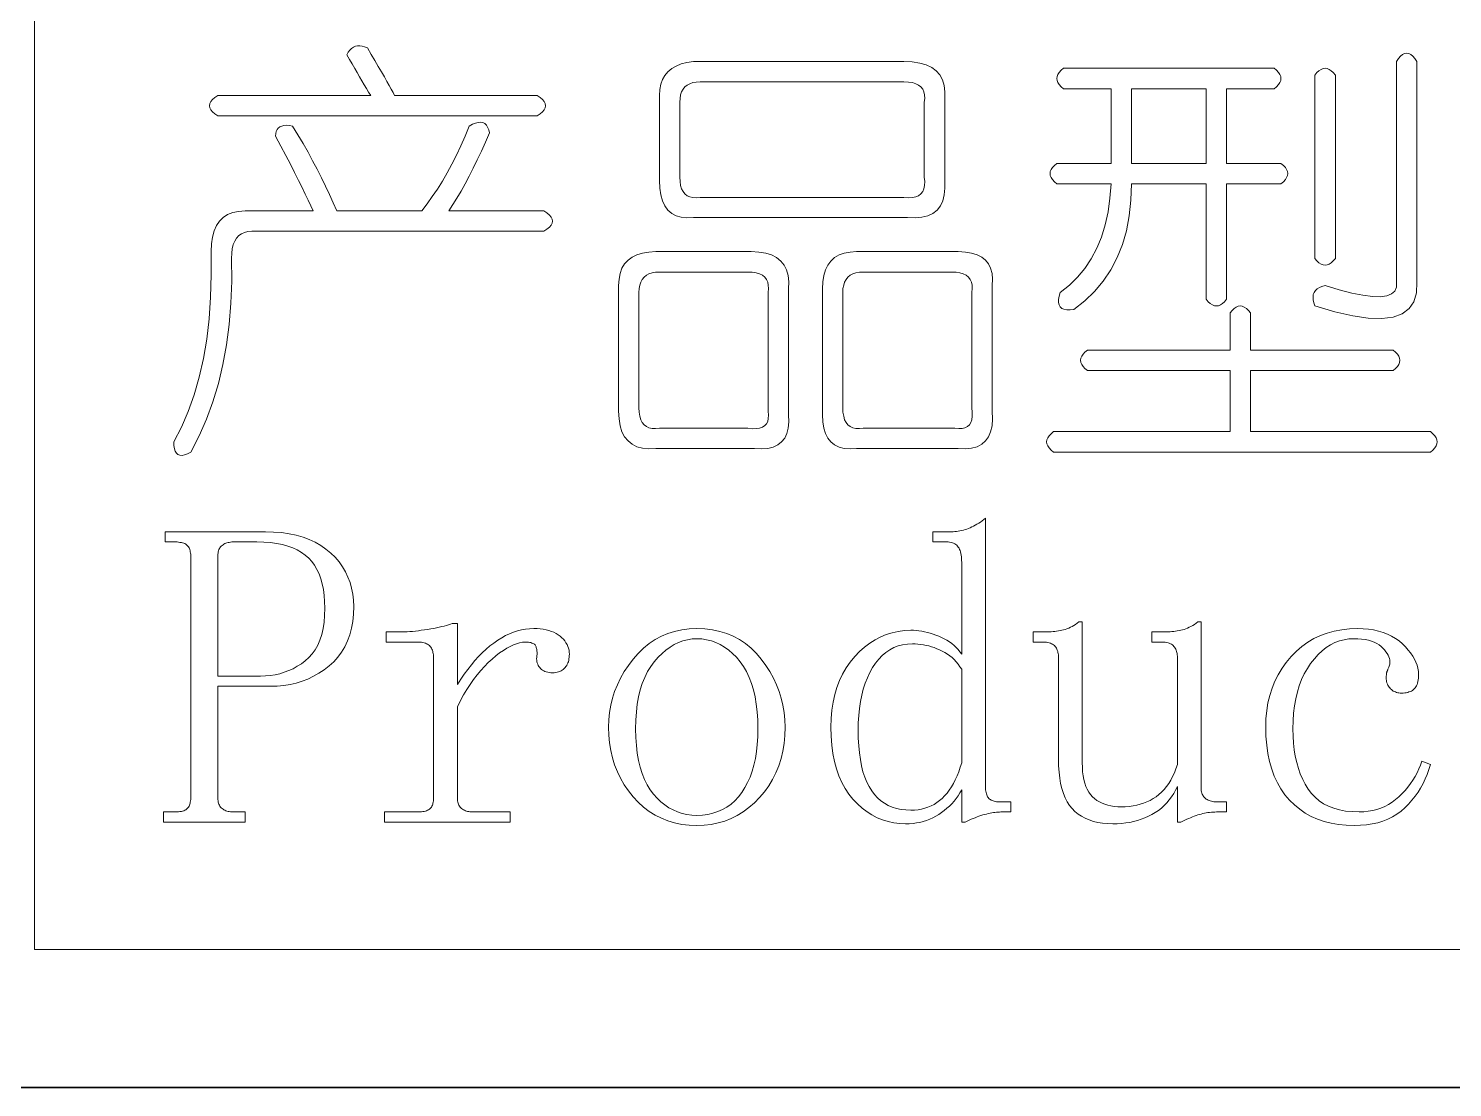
# Model space of a CAD drawing. Extents: x 1 to 297, y 1 to 210.
# Drawn here: x 196.82 to 208.8, y 1.35 to 10.26 of the extents above; entities that cross this region are included whole.
import ezdxf

# ---------------------------------------------------------------- set-up
doc = ezdxf.new("R2010")
doc.units = 0

msp = doc.modelspace()

# ---------------------------------------------------------------- linework, layer by layer
at = {"color": 7, "lineweight": 13}
for p, q in [((196.872, 28.882), (196.872, 2.515)), ((196.872, 2.515), (295.987, 2.515))]:
    msp.add_line(p, q, dxfattribs=at)
at = {"color": 7, "lineweight": 35}
msp.add_line((0.623, 1.354), (296.685, 1.354), dxfattribs=at)
at = {"color": 7, "lineweight": 13}
for points in [[(198.415, 9.701), (199.7, 9.701), (199.683, 9.73), (199.665, 9.761), (199.646, 9.792), (199.627, 9.825), (199.607, 9.858), (199.587, 9.893), (199.566, 9.929), (199.545, 9.966), (199.523, 10.005), (199.5, 10.044), (199.512, 10.065), (199.525, 10.083), (199.54, 10.097), (199.555, 10.108), (199.572, 10.115), (199.589, 10.119), (199.608, 10.12), (199.628, 10.117), (199.649, 10.111), (199.672, 10.101), (199.705, 10.046), (199.736, 9.994), (199.764, 9.945), (199.791, 9.9), (199.815, 9.858), (199.836, 9.82), (199.856, 9.785), (199.873, 9.754), (199.888, 9.726), (199.9, 9.701), (201.1, 9.701), (201.126, 9.684), (201.146, 9.667), (201.16, 9.65), (201.169, 9.633), (201.172, 9.615), (201.169, 9.598), (201.16, 9.581), (201.146, 9.564), (201.126, 9.547), (201.1, 9.53), (198.415, 9.53), (198.389, 9.547), (198.369, 9.564), (198.355, 9.581), (198.346, 9.598), (198.343, 9.615), (198.346, 9.633), (198.355, 9.65), (198.369, 9.667), (198.389, 9.684)], [(202.415, 9.987), (204.186, 9.987), (204.256, 9.984), (204.319, 9.974), (204.373, 9.959), (204.419, 9.937), (204.457, 9.908), (204.488, 9.874), (204.51, 9.833), (204.524, 9.786), (204.531, 9.732), (204.529, 9.673), (204.529, 8.987), (204.531, 8.922), (204.525, 8.865), (204.513, 8.815), (204.492, 8.772), (204.465, 8.737), (204.429, 8.709), (204.387, 8.689), (204.337, 8.676), (204.279, 8.671), (204.215, 8.673), (202.415, 8.673), (202.36, 8.671), (202.312, 8.676), (202.269, 8.689), (202.232, 8.709), (202.2, 8.737), (202.175, 8.772), (202.155, 8.815), (202.14, 8.865), (202.132, 8.922), (202.129, 8.987), (202.129, 9.701), (202.132, 9.75), (202.14, 9.795), (202.155, 9.835), (202.175, 9.87), (202.2, 9.901), (202.232, 9.927), (202.269, 9.949), (202.312, 9.966), (202.36, 9.979)], [(208.329, 9.987), (208.346, 10.013), (208.363, 10.033), (208.38, 10.047), (208.397, 10.055), (208.415, 10.058), (208.432, 10.055), (208.449, 10.047), (208.466, 10.033), (208.483, 10.013), (208.5, 9.987), (208.5, 8.13), (208.497, 8.04), (208.475, 7.966), (208.435, 7.908), (208.377, 7.865), (208.3, 7.837), (208.205, 7.825), (208.092, 7.828), (207.961, 7.846), (207.811, 7.88), (207.643, 7.93), (207.634, 7.957), (207.628, 7.982), (207.627, 8.005), (207.629, 8.026), (207.636, 8.044), (207.647, 8.06), (207.661, 8.074), (207.68, 8.085), (207.702, 8.094), (207.729, 8.101), (207.848, 8.065), (207.954, 8.038), (208.047, 8.02), (208.127, 8.01), (208.193, 8.008), (208.247, 8.015), (208.287, 8.031), (208.314, 8.055), (208.328, 8.088), (208.329, 8.13)], [(205.529, 9.93), (207.3, 9.93), (207.321, 9.913), (207.337, 9.895), (207.348, 9.878), (207.355, 9.861), (207.357, 9.844), (207.355, 9.827), (207.348, 9.81), (207.337, 9.793), (207.321, 9.775), (207.3, 9.758), (206.9, 9.758), (206.9, 9.13), (207.357, 9.13), (207.378, 9.113), (207.394, 9.095), (207.405, 9.078), (207.412, 9.061), (207.415, 9.044), (207.412, 9.027), (207.405, 9.01), (207.394, 8.993), (207.378, 8.975), (207.357, 8.958), (206.9, 8.958), (206.9, 7.987), (206.883, 7.966), (206.866, 7.95), (206.849, 7.939), (206.832, 7.932), (206.815, 7.93), (206.797, 7.932), (206.78, 7.939), (206.763, 7.95), (206.746, 7.966), (206.729, 7.987), (206.729, 8.958), (206.1, 8.958), (206.095, 8.819), (206.081, 8.687), (206.057, 8.563), (206.023, 8.446), (205.979, 8.337), (205.925, 8.235), (205.862, 8.14), (205.789, 8.053), (205.707, 7.973), (205.615, 7.901), (205.583, 7.897), (205.555, 7.898), (205.532, 7.902), (205.514, 7.91), (205.5, 7.923), (205.491, 7.939), (205.487, 7.959), (205.487, 7.983), (205.491, 8.012), (205.5, 8.044), (205.577, 8.105), (205.645, 8.172), (205.707, 8.246), (205.761, 8.327), (205.807, 8.415), (205.847, 8.51), (205.878, 8.612), (205.903, 8.721), (205.919, 8.836), (205.929, 8.958), (205.472, 8.958), (205.451, 8.975), (205.435, 8.993), (205.424, 9.01), (205.417, 9.027), (205.415, 9.044), (205.417, 9.061), (205.424, 9.078), (205.435, 9.095), (205.451, 9.113), (205.472, 9.13), (205.929, 9.13), (205.929, 9.758), (205.529, 9.758), (205.508, 9.775), (205.492, 9.793), (205.481, 9.81), (205.474, 9.827), (205.472, 9.844), (205.474, 9.861), (205.481, 9.878), (205.492, 9.895), (205.508, 9.913)], [(207.815, 9.873), (207.815, 8.33), (207.797, 8.309), (207.78, 8.293), (207.763, 8.282), (207.746, 8.275), (207.729, 8.273), (207.712, 8.275), (207.695, 8.282), (207.677, 8.293), (207.66, 8.309), (207.643, 8.33), (207.643, 9.873), (207.66, 9.893), (207.677, 9.909), (207.695, 9.921), (207.712, 9.927), (207.729, 9.93), (207.746, 9.927), (207.763, 9.921), (207.78, 9.909), (207.797, 9.893)], [(204.186, 9.815), (202.472, 9.815), (202.439, 9.814), (202.41, 9.809), (202.384, 9.8), (202.362, 9.788), (202.343, 9.773), (202.328, 9.754), (202.316, 9.731), (202.307, 9.706), (202.302, 9.677), (202.3, 9.644), (202.3, 9.015), (202.302, 8.978), (202.307, 8.945), (202.316, 8.916), (202.328, 8.892), (202.343, 8.873), (202.362, 8.858), (202.384, 8.847), (202.41, 8.842), (202.439, 8.841), (202.472, 8.844), (204.186, 8.844), (204.224, 8.841), (204.257, 8.842), (204.285, 8.847), (204.309, 8.858), (204.329, 8.873), (204.344, 8.892), (204.354, 8.916), (204.36, 8.945), (204.361, 8.978), (204.357, 9.015), (204.357, 9.644), (204.361, 9.677), (204.36, 9.706), (204.354, 9.731), (204.344, 9.754), (204.329, 9.773), (204.309, 9.788), (204.285, 9.8), (204.257, 9.809), (204.224, 9.814)], [(206.729, 9.758), (206.1, 9.758), (206.1, 9.13), (206.729, 9.13)], [(200.529, 9.444), (200.556, 9.459), (200.581, 9.469), (200.604, 9.475), (200.625, 9.476), (200.643, 9.473), (200.659, 9.465), (200.673, 9.452), (200.684, 9.435), (200.693, 9.413), (200.7, 9.387), (200.666, 9.308), (200.632, 9.233), (200.597, 9.16), (200.563, 9.09), (200.529, 9.023), (200.495, 8.958), (200.46, 8.897), (200.426, 8.838), (200.392, 8.783), (200.357, 8.73), (201.157, 8.73), (201.183, 8.713), (201.203, 8.695), (201.217, 8.678), (201.226, 8.661), (201.229, 8.644), (201.226, 8.627), (201.217, 8.61), (201.203, 8.593), (201.183, 8.575), (201.157, 8.558), (198.7, 8.558), (198.668, 8.556), (198.639, 8.549), (198.613, 8.538), (198.591, 8.522), (198.572, 8.501), (198.556, 8.476), (198.544, 8.446), (198.536, 8.412), (198.531, 8.373), (198.529, 8.33), (198.531, 8.139), (198.524, 7.954), (198.51, 7.775), (198.488, 7.603), (198.457, 7.437), (198.419, 7.277), (198.373, 7.124), (198.319, 6.977), (198.256, 6.836), (198.186, 6.701), (198.159, 6.687), (198.135, 6.677), (198.113, 6.673), (198.095, 6.674), (198.079, 6.68), (198.066, 6.691), (198.056, 6.707), (198.049, 6.729), (198.045, 6.755), (198.043, 6.787), (198.108, 6.911), (198.165, 7.043), (198.215, 7.183), (198.258, 7.331), (198.293, 7.487), (198.321, 7.651), (198.341, 7.823), (198.354, 8.003), (198.359, 8.191), (198.357, 8.387), (198.36, 8.452), (198.369, 8.51), (198.383, 8.562), (198.403, 8.606), (198.429, 8.644), (198.46, 8.675), (198.497, 8.699), (198.54, 8.716), (198.589, 8.726), (198.643, 8.73), (199.215, 8.73), (199.196, 8.772), (199.175, 8.819), (199.15, 8.87), (199.123, 8.926), (199.093, 8.987), (199.06, 9.052), (199.025, 9.122), (198.986, 9.196), (198.945, 9.275), (198.9, 9.358), (198.902, 9.38), (198.906, 9.398), (198.913, 9.414), (198.923, 9.427), (198.936, 9.437), (198.952, 9.444), (198.97, 9.448), (198.992, 9.45), (199.016, 9.448), (199.043, 9.444), (199.088, 9.37), (199.131, 9.297), (199.173, 9.224), (199.212, 9.151), (199.25, 9.08), (199.287, 9.009), (199.321, 8.938), (199.354, 8.868), (199.385, 8.799), (199.415, 8.73), (200.129, 8.73), (200.174, 8.788), (200.218, 8.85), (200.261, 8.914), (200.303, 8.981), (200.343, 9.051), (200.383, 9.124), (200.421, 9.2), (200.458, 9.278), (200.494, 9.36)], [(202.1, 8.387), (202.9, 8.387), (202.965, 8.384), (203.023, 8.374), (203.073, 8.359), (203.115, 8.337), (203.15, 8.308), (203.178, 8.274), (203.198, 8.233), (203.211, 8.186), (203.217, 8.132), (203.215, 8.073), (203.215, 7.015), (203.217, 6.956), (203.212, 6.903), (203.201, 6.858), (203.183, 6.819), (203.157, 6.787), (203.125, 6.762), (203.087, 6.743), (203.041, 6.732), (202.988, 6.727), (202.929, 6.73), (202.1, 6.73), (202.041, 6.728), (201.987, 6.733), (201.94, 6.746), (201.899, 6.766), (201.865, 6.794), (201.836, 6.829), (201.814, 6.872), (201.799, 6.922), (201.789, 6.979), (201.786, 7.044), (201.786, 8.101), (201.789, 8.155), (201.799, 8.204), (201.814, 8.247), (201.836, 8.284), (201.865, 8.315), (201.899, 8.341), (201.94, 8.361), (201.987, 8.375), (202.041, 8.384)], [(203.786, 8.387), (204.643, 8.387), (204.703, 8.384), (204.755, 8.375), (204.801, 8.361), (204.84, 8.341), (204.872, 8.315), (204.897, 8.284), (204.915, 8.247), (204.927, 8.204), (204.931, 8.155), (204.929, 8.101), (204.929, 7.044), (204.931, 6.979), (204.927, 6.922), (204.915, 6.872), (204.897, 6.829), (204.872, 6.794), (204.84, 6.766), (204.801, 6.746), (204.755, 6.733), (204.703, 6.728), (204.643, 6.73), (203.786, 6.73), (203.732, 6.727), (203.683, 6.732), (203.64, 6.743), (203.603, 6.762), (203.572, 6.787), (203.546, 6.819), (203.526, 6.858), (203.512, 6.903), (203.503, 6.956), (203.5, 7.015), (203.5, 8.073), (203.503, 8.132), (203.512, 8.186), (203.526, 8.233), (203.546, 8.274), (203.572, 8.308), (203.603, 8.337), (203.64, 8.359), (203.683, 8.374), (203.732, 8.384)], [(202.872, 8.215), (202.129, 8.215), (202.096, 8.214), (202.067, 8.209), (202.041, 8.2), (202.019, 8.188), (202, 8.173), (201.985, 8.154), (201.973, 8.131), (201.964, 8.106), (201.959, 8.077), (201.957, 8.044), (201.957, 7.073), (201.959, 7.035), (201.964, 7.002), (201.973, 6.973), (201.985, 6.949), (202, 6.93), (202.019, 6.915), (202.041, 6.905), (202.067, 6.899), (202.096, 6.898), (202.129, 6.901), (202.872, 6.901), (202.909, 6.897), (202.943, 6.898), (202.971, 6.902), (202.995, 6.91), (203.015, 6.923), (203.029, 6.939), (203.04, 6.959), (203.045, 6.983), (203.047, 7.012), (203.043, 7.044), (203.043, 8.044), (203.047, 8.077), (203.045, 8.106), (203.04, 8.131), (203.029, 8.154), (203.015, 8.173), (202.995, 8.188), (202.971, 8.2), (202.943, 8.209), (202.909, 8.214)], [(204.586, 8.215), (203.843, 8.215), (203.811, 8.214), (203.781, 8.209), (203.756, 8.2), (203.733, 8.188), (203.715, 8.173), (203.699, 8.154), (203.687, 8.131), (203.679, 8.106), (203.673, 8.077), (203.672, 8.044), (203.672, 7.073), (203.673, 7.035), (203.679, 7.002), (203.687, 6.973), (203.699, 6.949), (203.715, 6.93), (203.733, 6.915), (203.756, 6.905), (203.781, 6.899), (203.811, 6.898), (203.843, 6.901), (204.615, 6.901), (204.647, 6.898), (204.675, 6.899), (204.699, 6.905), (204.72, 6.915), (204.736, 6.93), (204.748, 6.949), (204.757, 6.973), (204.761, 7.002), (204.761, 7.035), (204.757, 7.073), (204.757, 8.044), (204.761, 8.077), (204.76, 8.106), (204.754, 8.131), (204.744, 8.154), (204.729, 8.173), (204.709, 8.188), (204.685, 8.2), (204.657, 8.209), (204.624, 8.214)], [(207.1, 7.873), (207.1, 7.558), (208.3, 7.558), (208.321, 7.541), (208.337, 7.524), (208.348, 7.507), (208.355, 7.49), (208.357, 7.473), (208.355, 7.455), (208.348, 7.438), (208.337, 7.421), (208.321, 7.404), (208.3, 7.387), (207.1, 7.387), (207.1, 6.873), (208.615, 6.873), (208.635, 6.855), (208.651, 6.838), (208.663, 6.821), (208.669, 6.804), (208.672, 6.787), (208.669, 6.77), (208.663, 6.753), (208.651, 6.735), (208.635, 6.718), (208.615, 6.701), (205.443, 6.701), (205.423, 6.718), (205.407, 6.735), (205.395, 6.753), (205.388, 6.77), (205.386, 6.787), (205.388, 6.804), (205.395, 6.821), (205.407, 6.838), (205.423, 6.855), (205.443, 6.873), (206.929, 6.873), (206.929, 7.387), (205.729, 7.387), (205.708, 7.404), (205.692, 7.421), (205.681, 7.438), (205.674, 7.455), (205.672, 7.473), (205.674, 7.49), (205.681, 7.507), (205.692, 7.524), (205.708, 7.541), (205.729, 7.558), (206.929, 7.558), (206.929, 7.873), (206.946, 7.893), (206.963, 7.909), (206.98, 7.921), (206.997, 7.927), (207.015, 7.93), (207.032, 7.927), (207.049, 7.921), (207.066, 7.909), (207.083, 7.893)], [(204.2, 3.573), (204.15, 3.575), (204.1, 3.581), (204.052, 3.591), (204.006, 3.606), (203.961, 3.624), (203.917, 3.647), (203.875, 3.674), (203.835, 3.705), (203.795, 3.74), (203.757, 3.78), (203.722, 3.823), (203.691, 3.87), (203.663, 3.921), (203.639, 3.976), (203.618, 4.035), (203.601, 4.098), (203.588, 4.164), (203.579, 4.235), (203.574, 4.309), (203.572, 4.387), (203.574, 4.46), (203.58, 4.529), (203.59, 4.596), (203.604, 4.66), (203.622, 4.721), (203.644, 4.779), (203.67, 4.833), (203.7, 4.885), (203.734, 4.934), (203.772, 4.98), (203.812, 5.022), (203.855, 5.059), (203.898, 5.093), (203.943, 5.121), (203.99, 5.146), (204.037, 5.166), (204.087, 5.181), (204.137, 5.192), (204.19, 5.199), (204.243, 5.201), (204.266, 5.201), (204.289, 5.199), (204.312, 5.197), (204.336, 5.193), (204.359, 5.189), (204.383, 5.183), (204.407, 5.177), (204.431, 5.169), (204.455, 5.161), (204.479, 5.151), (204.503, 5.141), (204.525, 5.129), (204.547, 5.117), (204.568, 5.103), (204.588, 5.089), (204.607, 5.073), (204.624, 5.057), (204.641, 5.039), (204.657, 5.021), (204.672, 5.001), (204.672, 5.773), (204.671, 5.789), (204.671, 5.805), (204.669, 5.82), (204.667, 5.834), (204.665, 5.848), (204.661, 5.86), (204.658, 5.872), (204.653, 5.882), (204.649, 5.892), (204.643, 5.901), (204.637, 5.909), (204.63, 5.917), (204.622, 5.923), (204.613, 5.929), (204.604, 5.933), (204.593, 5.937), (204.582, 5.94), (204.57, 5.942), (204.557, 5.944), (204.543, 5.944), (204.429, 5.944), (204.429, 6.03), (204.586, 6.03), (204.6, 6.03), (204.615, 6.031), (204.629, 6.032), (204.643, 6.034), (204.657, 6.037), (204.672, 6.04), (204.686, 6.044), (204.7, 6.048), (204.715, 6.053), (204.729, 6.058), (204.743, 6.064), (204.757, 6.071), (204.772, 6.078), (204.786, 6.086), (204.8, 6.094), (204.815, 6.103), (204.829, 6.112), (204.843, 6.122), (204.857, 6.133), (204.872, 6.144), (204.872, 3.887), (204.872, 3.873), (204.873, 3.86), (204.874, 3.848), (204.876, 3.837), (204.879, 3.826), (204.882, 3.817), (204.886, 3.808), (204.89, 3.8), (204.895, 3.793), (204.9, 3.787), (204.906, 3.781), (204.913, 3.777), (204.92, 3.772), (204.928, 3.769), (204.936, 3.765), (204.945, 3.763), (204.954, 3.761), (204.964, 3.759), (204.975, 3.759), (204.986, 3.758), (205.086, 3.758), (205.086, 3.673), (205, 3.673), (204.989, 3.672), (204.977, 3.672), (204.964, 3.671), (204.951, 3.669), (204.938, 3.667), (204.924, 3.665), (204.91, 3.662), (204.895, 3.659), (204.88, 3.655), (204.865, 3.651), (204.849, 3.647), (204.833, 3.642), (204.817, 3.636), (204.801, 3.631), (204.784, 3.624), (204.768, 3.618), (204.751, 3.611), (204.734, 3.603), (204.717, 3.595), (204.7, 3.587), (204.672, 3.587), (204.672, 3.858), (204.657, 3.833), (204.641, 3.809), (204.624, 3.786), (204.607, 3.763), (204.588, 3.742), (204.568, 3.722), (204.547, 3.703), (204.525, 3.685), (204.503, 3.667), (204.479, 3.651), (204.454, 3.636), (204.429, 3.623), (204.403, 3.611), (204.376, 3.601), (204.348, 3.592), (204.32, 3.585), (204.291, 3.58), (204.262, 3.576), (204.231, 3.573)], [(198.415, 4.73), (198.415, 3.787), (198.415, 3.776), (198.416, 3.765), (198.418, 3.755), (198.42, 3.746), (198.423, 3.737), (198.427, 3.729), (198.432, 3.721), (198.437, 3.714), (198.443, 3.707), (198.45, 3.701), (198.458, 3.696), (198.465, 3.691), (198.474, 3.687), (198.482, 3.683), (198.491, 3.68), (198.501, 3.677), (198.511, 3.675), (198.521, 3.674), (198.532, 3.673), (198.543, 3.673), (198.643, 3.673), (198.643, 3.587), (197.957, 3.587), (197.957, 3.673), (198.057, 3.673), (198.071, 3.673), (198.084, 3.674), (198.096, 3.675), (198.108, 3.677), (198.118, 3.68), (198.128, 3.683), (198.136, 3.687), (198.144, 3.691), (198.151, 3.696), (198.157, 3.701), (198.163, 3.707), (198.168, 3.714), (198.172, 3.721), (198.176, 3.729), (198.179, 3.737), (198.181, 3.746), (198.183, 3.755), (198.185, 3.765), (198.186, 3.776), (198.186, 3.787), (198.186, 5.83), (198.186, 5.841), (198.185, 5.851), (198.183, 5.861), (198.181, 5.871), (198.179, 5.88), (198.176, 5.888), (198.172, 5.896), (198.168, 5.903), (198.163, 5.909), (198.157, 5.915), (198.151, 5.921), (198.144, 5.926), (198.136, 5.93), (198.128, 5.934), (198.118, 5.937), (198.108, 5.939), (198.096, 5.941), (198.084, 5.943), (198.071, 5.944), (198.057, 5.944), (197.972, 5.944), (197.972, 6.03), (198.815, 6.03), (198.884, 6.028), (198.951, 6.023), (199.014, 6.014), (199.074, 6.001), (199.131, 5.985), (199.184, 5.965), (199.234, 5.942), (199.281, 5.915), (199.324, 5.885), (199.365, 5.851), (199.401, 5.815), (199.434, 5.776), (199.463, 5.736), (199.488, 5.693), (199.509, 5.649), (199.527, 5.603), (199.54, 5.556), (199.55, 5.506), (199.555, 5.455), (199.557, 5.401), (199.555, 5.337), (199.549, 5.276), (199.539, 5.218), (199.524, 5.163), (199.506, 5.112), (199.483, 5.063), (199.456, 5.018), (199.425, 4.976), (199.39, 4.937), (199.35, 4.901), (199.308, 4.869), (199.264, 4.839), (199.219, 4.814), (199.172, 4.791), (199.123, 4.773), (199.073, 4.757), (199.022, 4.745), (198.969, 4.737), (198.914, 4.731), (198.857, 4.73)], [(198.772, 4.815), (198.814, 4.817), (198.855, 4.821), (198.896, 4.827), (198.935, 4.836), (198.973, 4.848), (199.011, 4.862), (199.047, 4.878), (199.083, 4.898), (199.117, 4.92), (199.15, 4.944), (199.181, 4.972), (199.209, 5.003), (199.234, 5.038), (199.255, 5.077), (199.273, 5.119), (199.288, 5.165), (199.3, 5.215), (199.308, 5.269), (199.313, 5.326), (199.315, 5.387), (199.313, 5.443), (199.309, 5.495), (199.302, 5.545), (199.293, 5.591), (199.281, 5.635), (199.266, 5.676), (199.248, 5.713), (199.228, 5.748), (199.205, 5.78), (199.179, 5.808), (199.15, 5.834), (199.118, 5.857), (199.083, 5.878), (199.044, 5.895), (199.002, 5.91), (198.957, 5.922), (198.908, 5.932), (198.857, 5.939), (198.801, 5.943), (198.743, 5.944), (198.543, 5.944), (198.532, 5.944), (198.521, 5.943), (198.511, 5.941), (198.501, 5.939), (198.491, 5.937), (198.482, 5.934), (198.474, 5.93), (198.465, 5.926), (198.458, 5.921), (198.45, 5.915), (198.443, 5.909), (198.437, 5.903), (198.432, 5.896), (198.427, 5.888), (198.423, 5.88), (198.42, 5.871), (198.418, 5.861), (198.416, 5.851), (198.415, 5.841), (198.415, 5.83), (198.415, 4.815)], [(206.015, 3.715), (206.048, 3.716), (206.081, 3.719), (206.113, 3.723), (206.144, 3.729), (206.173, 3.737), (206.202, 3.746), (206.23, 3.757), (206.257, 3.77), (206.283, 3.785), (206.307, 3.801), (206.331, 3.819), (206.353, 3.839), (206.374, 3.862), (206.394, 3.886), (206.413, 3.912), (206.43, 3.94), (206.446, 3.97), (206.461, 4.002), (206.474, 4.036), (206.486, 4.073), (206.486, 4.973), (206.486, 4.984), (206.485, 4.995), (206.483, 5.005), (206.481, 5.015), (206.479, 5.024), (206.476, 5.033), (206.472, 5.042), (206.468, 5.05), (206.463, 5.058), (206.457, 5.065), (206.451, 5.072), (206.444, 5.078), (206.436, 5.084), (206.428, 5.088), (206.418, 5.092), (206.408, 5.095), (206.396, 5.098), (206.384, 5.1), (206.371, 5.101), (206.357, 5.101), (206.272, 5.101), (206.272, 5.187), (206.357, 5.187), (206.374, 5.187), (206.391, 5.187), (206.408, 5.188), (206.424, 5.189), (206.44, 5.19), (206.455, 5.192), (206.47, 5.194), (206.485, 5.196), (206.5, 5.198), (206.515, 5.201), (206.529, 5.204), (206.543, 5.209), (206.557, 5.214), (206.572, 5.219), (206.586, 5.226), (206.6, 5.234), (206.615, 5.242), (206.629, 5.251), (206.643, 5.262), (206.657, 5.273), (206.686, 5.273), (206.686, 3.873), (206.686, 3.861), (206.687, 3.851), (206.689, 3.841), (206.692, 3.831), (206.695, 3.823), (206.699, 3.814), (206.703, 3.807), (206.709, 3.799), (206.715, 3.793), (206.722, 3.787), (206.729, 3.781), (206.737, 3.777), (206.745, 3.772), (206.754, 3.769), (206.763, 3.765), (206.772, 3.763), (206.782, 3.761), (206.793, 3.759), (206.803, 3.759), (206.815, 3.758), (206.9, 3.758), (206.9, 3.673), (206.815, 3.673), (206.8, 3.672), (206.786, 3.672), (206.772, 3.671), (206.757, 3.669), (206.743, 3.667), (206.729, 3.665), (206.715, 3.662), (206.7, 3.659), (206.686, 3.655), (206.672, 3.651), (206.657, 3.647), (206.643, 3.642), (206.628, 3.636), (206.612, 3.631), (206.597, 3.624), (206.581, 3.618), (206.565, 3.611), (206.548, 3.603), (206.532, 3.595), (206.515, 3.587), (206.486, 3.587), (206.486, 3.887), (206.471, 3.856), (206.455, 3.827), (206.437, 3.8), (206.417, 3.774), (206.397, 3.749), (206.375, 3.727), (206.351, 3.705), (206.326, 3.686), (206.3, 3.668), (206.272, 3.651), (206.243, 3.636), (206.213, 3.623), (206.182, 3.611), (206.151, 3.601), (206.118, 3.592), (206.085, 3.585), (206.051, 3.58), (206.016, 3.576), (205.98, 3.573), (205.943, 3.573), (205.899, 3.574), (205.856, 3.578), (205.816, 3.584), (205.779, 3.593), (205.743, 3.605), (205.71, 3.619), (205.679, 3.636), (205.651, 3.655), (205.624, 3.677), (205.6, 3.701), (205.579, 3.728), (205.559, 3.759), (205.542, 3.792), (205.527, 3.829), (205.515, 3.869), (205.504, 3.912), (205.496, 3.958), (205.491, 4.007), (205.487, 4.06), (205.486, 4.115), (205.486, 4.973), (205.486, 4.984), (205.485, 4.995), (205.483, 5.005), (205.481, 5.015), (205.479, 5.024), (205.476, 5.033), (205.472, 5.042), (205.468, 5.05), (205.463, 5.058), (205.457, 5.065), (205.451, 5.072), (205.444, 5.078), (205.436, 5.084), (205.428, 5.088), (205.418, 5.092), (205.408, 5.095), (205.396, 5.098), (205.384, 5.1), (205.371, 5.101), (205.357, 5.101), (205.272, 5.101), (205.272, 5.187), (205.357, 5.187), (205.374, 5.187), (205.391, 5.187), (205.408, 5.188), (205.424, 5.189), (205.44, 5.19), (205.455, 5.192), (205.47, 5.194), (205.485, 5.196), (205.5, 5.198), (205.515, 5.201), (205.529, 5.204), (205.543, 5.209), (205.557, 5.214), (205.572, 5.219), (205.586, 5.226), (205.6, 5.234), (205.615, 5.242), (205.629, 5.251), (205.643, 5.262), (205.657, 5.273), (205.686, 5.273), (205.686, 4.087), (205.687, 4.048), (205.689, 4.011), (205.694, 3.977), (205.7, 3.945), (205.707, 3.915), (205.717, 3.888), (205.728, 3.863), (205.741, 3.84), (205.755, 3.819), (205.772, 3.801), (205.79, 3.785), (205.809, 3.77), (205.83, 3.757), (205.852, 3.746), (205.875, 3.737), (205.9, 3.729), (205.927, 3.723), (205.955, 3.719), (205.984, 3.716)], [(200.429, 4.744), (200.458, 4.789), (200.487, 4.831), (200.516, 4.872), (200.547, 4.91), (200.577, 4.946), (200.608, 4.98), (200.639, 5.012), (200.671, 5.041), (200.703, 5.069), (200.736, 5.094), (200.769, 5.117), (200.802, 5.138), (200.835, 5.156), (200.869, 5.172), (200.902, 5.185), (200.936, 5.196), (200.969, 5.205), (201.003, 5.211), (201.037, 5.214), (201.072, 5.215), (201.1, 5.215), (201.126, 5.213), (201.152, 5.21), (201.176, 5.205), (201.198, 5.199), (201.22, 5.192), (201.24, 5.184), (201.259, 5.174), (201.277, 5.163), (201.293, 5.151), (201.308, 5.138), (201.321, 5.125), (201.333, 5.111), (201.343, 5.096), (201.352, 5.082), (201.359, 5.066), (201.365, 5.051), (201.369, 5.035), (201.371, 5.018), (201.372, 5.001), (201.371, 4.987), (201.37, 4.974), (201.368, 4.961), (201.366, 4.949), (201.363, 4.937), (201.359, 4.926), (201.354, 4.915), (201.349, 4.905), (201.343, 4.896), (201.336, 4.887), (201.328, 4.879), (201.32, 4.871), (201.311, 4.865), (201.302, 4.859), (201.291, 4.855), (201.28, 4.851), (201.268, 4.848), (201.256, 4.846), (201.243, 4.844), (201.229, 4.844), (201.215, 4.844), (201.202, 4.846), (201.189, 4.848), (201.177, 4.851), (201.166, 4.855), (201.156, 4.859), (201.146, 4.865), (201.137, 4.871), (201.129, 4.879), (201.122, 4.887), (201.115, 4.896), (201.109, 4.905), (201.105, 4.915), (201.101, 4.926), (201.098, 4.937), (201.097, 4.949), (201.096, 4.961), (201.097, 4.974), (201.098, 4.987), (201.1, 5.001), (201.1, 5.01), (201.1, 5.018), (201.099, 5.026), (201.098, 5.033), (201.097, 5.04), (201.095, 5.047), (201.093, 5.054), (201.091, 5.061), (201.089, 5.067), (201.086, 5.073), (201.083, 5.078), (201.078, 5.083), (201.072, 5.087), (201.065, 5.091), (201.057, 5.094), (201.048, 5.097), (201.038, 5.099), (201.027, 5.1), (201.014, 5.101), (201, 5.101), (200.977, 5.1), (200.953, 5.095), (200.927, 5.088), (200.901, 5.078), (200.873, 5.065), (200.845, 5.05), (200.816, 5.031), (200.785, 5.01), (200.754, 4.985), (200.722, 4.958), (200.689, 4.929), (200.657, 4.897), (200.626, 4.862), (200.596, 4.826), (200.566, 4.787), (200.537, 4.746), (200.509, 4.702), (200.482, 4.657), (200.455, 4.609), (200.429, 4.558), (200.429, 3.787), (200.429, 3.776), (200.43, 3.765), (200.432, 3.755), (200.435, 3.746), (200.438, 3.737), (200.442, 3.729), (200.446, 3.721), (200.452, 3.714), (200.458, 3.707), (200.465, 3.701), (200.472, 3.696), (200.48, 3.691), (200.488, 3.687), (200.497, 3.683), (200.506, 3.68), (200.515, 3.677), (200.525, 3.675), (200.535, 3.674), (200.546, 3.673), (200.557, 3.673), (200.872, 3.673), (200.872, 3.587), (199.815, 3.587), (199.815, 3.673), (200.1, 3.673), (200.114, 3.673), (200.127, 3.674), (200.139, 3.675), (200.151, 3.677), (200.161, 3.68), (200.171, 3.683), (200.179, 3.687), (200.187, 3.691), (200.194, 3.696), (200.2, 3.701), (200.206, 3.707), (200.211, 3.714), (200.215, 3.721), (200.219, 3.729), (200.222, 3.737), (200.224, 3.746), (200.226, 3.755), (200.228, 3.765), (200.229, 3.776), (200.229, 3.787), (200.229, 4.973), (200.229, 4.984), (200.228, 4.995), (200.226, 5.005), (200.224, 5.015), (200.222, 5.024), (200.219, 5.033), (200.215, 5.042), (200.211, 5.05), (200.206, 5.058), (200.2, 5.065), (200.194, 5.072), (200.187, 5.078), (200.179, 5.084), (200.171, 5.088), (200.161, 5.092), (200.151, 5.095), (200.139, 5.098), (200.127, 5.1), (200.114, 5.101), (200.1, 5.101), (199.829, 5.101), (199.829, 5.187), (199.943, 5.187), (199.963, 5.187), (199.985, 5.188), (200.006, 5.189), (200.029, 5.19), (200.052, 5.192), (200.076, 5.195), (200.101, 5.197), (200.126, 5.201), (200.152, 5.204), (200.179, 5.208), (200.205, 5.213), (200.231, 5.217), (200.254, 5.222), (200.277, 5.227), (200.298, 5.232), (200.319, 5.237), (200.337, 5.242), (200.355, 5.247), (200.371, 5.253), (200.386, 5.258), (200.429, 5.258)], [(203.186, 4.387), (203.184, 4.317), (203.177, 4.249), (203.167, 4.184), (203.152, 4.121), (203.132, 4.06), (203.109, 4.002), (203.081, 3.946), (203.049, 3.893), (203.012, 3.842), (202.972, 3.794), (202.928, 3.749), (202.882, 3.709), (202.834, 3.674), (202.784, 3.643), (202.732, 3.617), (202.679, 3.596), (202.623, 3.58), (202.565, 3.568), (202.505, 3.561), (202.443, 3.558), (202.379, 3.561), (202.317, 3.568), (202.257, 3.58), (202.2, 3.597), (202.145, 3.619), (202.093, 3.646), (202.043, 3.677), (201.995, 3.714), (201.95, 3.755), (201.907, 3.801), (201.868, 3.851), (201.833, 3.902), (201.802, 3.956), (201.775, 4.011), (201.752, 4.069), (201.733, 4.129), (201.719, 4.19), (201.709, 4.254), (201.702, 4.319), (201.7, 4.387), (201.702, 4.449), (201.709, 4.51), (201.719, 4.57), (201.733, 4.629), (201.752, 4.687), (201.775, 4.743), (201.802, 4.799), (201.833, 4.853), (201.868, 4.906), (201.907, 4.958), (201.95, 5.007), (201.995, 5.051), (202.043, 5.089), (202.093, 5.123), (202.145, 5.151), (202.2, 5.174), (202.257, 5.192), (202.317, 5.205), (202.379, 5.213), (202.443, 5.215), (202.51, 5.213), (202.575, 5.205), (202.636, 5.192), (202.695, 5.174), (202.75, 5.151), (202.803, 5.123), (202.853, 5.089), (202.9, 5.051), (202.945, 5.007), (202.986, 4.958), (203.024, 4.906), (203.058, 4.853), (203.088, 4.799), (203.114, 4.743), (203.136, 4.687), (203.154, 4.629), (203.168, 4.57), (203.178, 4.51), (203.184, 4.449)], [(208.243, 4.801), (208.243, 4.809), (208.243, 4.817), (208.244, 4.824), (208.244, 4.831), (208.245, 4.837), (208.246, 4.842), (208.247, 4.847), (208.248, 4.851), (208.249, 4.855), (208.25, 4.858), (208.252, 4.861), (208.253, 4.865), (208.255, 4.869), (208.257, 4.874), (208.259, 4.88), (208.261, 4.886), (208.264, 4.892), (208.266, 4.899), (208.269, 4.907), (208.272, 4.915), (208.274, 4.927), (208.274, 4.939), (208.273, 4.952), (208.269, 4.965), (208.265, 4.978), (208.258, 4.992), (208.25, 5.006), (208.24, 5.021), (208.228, 5.036), (208.215, 5.051), (208.199, 5.066), (208.182, 5.079), (208.163, 5.091), (208.141, 5.101), (208.118, 5.11), (208.093, 5.117), (208.066, 5.123), (208.036, 5.127), (208.005, 5.129), (207.972, 5.13), (207.929, 5.128), (207.889, 5.121), (207.849, 5.111), (207.811, 5.097), (207.773, 5.078), (207.738, 5.055), (207.703, 5.028), (207.67, 4.997), (207.638, 4.962), (207.607, 4.923), (207.579, 4.88), (207.553, 4.834), (207.531, 4.786), (207.511, 4.735), (207.495, 4.682), (207.481, 4.625), (207.471, 4.566), (207.463, 4.504), (207.459, 4.44), (207.457, 4.373), (207.459, 4.311), (207.463, 4.252), (207.469, 4.195), (207.478, 4.141), (207.49, 4.089), (207.504, 4.039), (207.52, 3.992), (207.54, 3.947), (207.562, 3.905), (207.586, 3.865), (207.613, 3.829), (207.644, 3.796), (207.679, 3.767), (207.716, 3.742), (207.757, 3.721), (207.802, 3.703), (207.85, 3.69), (207.901, 3.68), (207.956, 3.675), (208.015, 3.673), (208.054, 3.674), (208.092, 3.678), (208.129, 3.684), (208.164, 3.693), (208.198, 3.705), (208.231, 3.719), (208.263, 3.736), (208.293, 3.755), (208.322, 3.777), (208.35, 3.801), (208.377, 3.827), (208.401, 3.854), (208.425, 3.882), (208.446, 3.911), (208.466, 3.94), (208.485, 3.971), (208.502, 4.002), (208.517, 4.034), (208.531, 4.067), (208.543, 4.101), (208.615, 4.073), (208.602, 4.03), (208.588, 3.989), (208.571, 3.95), (208.553, 3.911), (208.532, 3.874), (208.51, 3.839), (208.486, 3.804), (208.459, 3.771), (208.431, 3.739), (208.4, 3.708), (208.368, 3.68), (208.333, 3.654), (208.296, 3.632), (208.256, 3.612), (208.215, 3.596), (208.171, 3.582), (208.124, 3.572), (208.076, 3.564), (208.025, 3.56), (207.972, 3.558), (207.905, 3.56), (207.84, 3.567), (207.779, 3.578), (207.72, 3.593), (207.665, 3.612), (207.612, 3.635), (207.562, 3.663), (207.515, 3.695), (207.47, 3.732), (207.429, 3.773), (207.391, 3.817), (207.357, 3.866), (207.327, 3.918), (207.301, 3.974), (207.279, 4.033), (207.261, 4.097), (207.247, 4.164), (207.237, 4.234), (207.231, 4.309), (207.229, 4.387), (207.231, 4.457), (207.237, 4.525), (207.248, 4.59), (207.263, 4.653), (207.282, 4.714), (207.306, 4.772), (207.334, 4.827), (207.366, 4.881), (207.402, 4.931), (207.443, 4.98), (207.487, 5.025), (207.534, 5.065), (207.583, 5.1), (207.635, 5.131), (207.69, 5.157), (207.747, 5.178), (207.806, 5.194), (207.868, 5.206), (207.933, 5.213), (208, 5.215), (208.048, 5.214), (208.093, 5.21), (208.136, 5.204), (208.177, 5.195), (208.216, 5.183), (208.253, 5.169), (208.288, 5.152), (208.32, 5.133), (208.351, 5.111), (208.379, 5.087), (208.405, 5.061), (208.428, 5.035), (208.448, 5.01), (208.466, 4.984), (208.481, 4.958), (208.493, 4.933), (208.502, 4.907), (208.509, 4.881), (208.513, 4.855), (208.515, 4.83), (208.514, 4.813), (208.513, 4.797), (208.511, 4.783), (208.509, 4.769), (208.506, 4.757), (208.502, 4.745), (208.497, 4.734), (208.492, 4.725), (208.486, 4.716), (208.479, 4.708), (208.471, 4.702), (208.463, 4.695), (208.454, 4.69), (208.445, 4.685), (208.434, 4.682), (208.423, 4.678), (208.411, 4.676), (208.399, 4.674), (208.386, 4.673), (208.372, 4.673), (208.36, 4.673), (208.35, 4.674), (208.339, 4.676), (208.329, 4.678), (208.32, 4.682), (208.311, 4.685), (208.302, 4.69), (208.294, 4.695), (208.286, 4.702), (208.279, 4.708), (208.272, 4.716), (208.266, 4.723), (208.261, 4.732), (208.256, 4.74), (208.252, 4.749), (208.249, 4.759), (208.246, 4.769), (208.245, 4.779), (208.243, 4.79)], [(201.929, 4.373), (201.93, 4.3), (201.935, 4.232), (201.942, 4.167), (201.953, 4.106), (201.966, 4.049), (201.983, 3.996), (202.002, 3.947), (202.025, 3.902), (202.05, 3.86), (202.079, 3.823), (202.109, 3.789), (202.141, 3.758), (202.175, 3.732), (202.209, 3.708), (202.245, 3.689), (202.282, 3.673), (202.32, 3.66), (202.36, 3.651), (202.401, 3.646), (202.443, 3.644), (202.491, 3.646), (202.536, 3.652), (202.579, 3.661), (202.62, 3.675), (202.659, 3.692), (202.696, 3.713), (202.731, 3.739), (202.763, 3.767), (202.793, 3.8), (202.822, 3.837), (202.847, 3.877), (202.871, 3.92), (202.891, 3.966), (202.909, 4.015), (202.923, 4.067), (202.936, 4.122), (202.945, 4.18), (202.952, 4.241), (202.956, 4.306), (202.957, 4.373), (202.956, 4.445), (202.951, 4.514), (202.944, 4.579), (202.933, 4.641), (202.92, 4.699), (202.903, 4.754), (202.884, 4.805), (202.861, 4.853), (202.836, 4.897), (202.807, 4.937), (202.777, 4.974), (202.745, 5.006), (202.712, 5.035), (202.677, 5.06), (202.641, 5.082), (202.604, 5.099), (202.566, 5.112), (202.526, 5.122), (202.485, 5.128), (202.443, 5.13), (202.404, 5.128), (202.365, 5.122), (202.327, 5.112), (202.29, 5.099), (202.254, 5.082), (202.219, 5.06), (202.184, 5.035), (202.151, 5.006), (202.118, 4.974), (202.086, 4.937), (202.056, 4.897), (202.029, 4.853), (202.006, 4.805), (201.985, 4.754), (201.968, 4.699), (201.954, 4.641), (201.943, 4.579), (201.935, 4.514), (201.93, 4.445)], [(204.672, 4.873), (204.657, 4.895), (204.641, 4.916), (204.625, 4.935), (204.608, 4.954), (204.59, 4.971), (204.571, 4.987), (204.551, 5.001), (204.53, 5.014), (204.508, 5.026), (204.486, 5.037), (204.463, 5.046), (204.44, 5.055), (204.417, 5.062), (204.395, 5.069), (204.372, 5.074), (204.349, 5.079), (204.326, 5.082), (204.303, 5.085), (204.28, 5.086), (204.257, 5.087), (204.215, 5.085), (204.175, 5.079), (204.137, 5.069), (204.101, 5.055), (204.066, 5.037), (204.034, 5.015), (204.003, 4.989), (203.974, 4.959), (203.947, 4.925), (203.922, 4.887), (203.899, 4.846), (203.878, 4.802), (203.86, 4.755), (203.844, 4.706), (203.831, 4.655), (203.82, 4.601), (203.811, 4.544), (203.805, 4.485), (203.801, 4.423), (203.8, 4.358), (203.801, 4.292), (203.805, 4.228), (203.811, 4.169), (203.819, 4.113), (203.829, 4.06), (203.841, 4.011), (203.856, 3.966), (203.873, 3.924), (203.893, 3.886), (203.915, 3.851), (203.938, 3.82), (203.964, 3.792), (203.992, 3.767), (204.022, 3.746), (204.054, 3.728), (204.088, 3.713), (204.124, 3.702), (204.161, 3.693), (204.201, 3.689), (204.243, 3.687), (204.274, 3.688), (204.304, 3.691), (204.333, 3.696), (204.361, 3.703), (204.388, 3.712), (204.414, 3.723), (204.439, 3.736), (204.463, 3.751), (204.485, 3.768), (204.507, 3.787), (204.528, 3.808), (204.548, 3.831), (204.567, 3.856), (204.585, 3.883), (204.602, 3.912), (204.618, 3.943), (204.633, 3.976), (204.647, 4.011), (204.66, 4.048), (204.672, 4.087)]]:
    msp.add_lwpolyline(points, close=True, dxfattribs=at)

doc.saveas('drawing.dxf')
